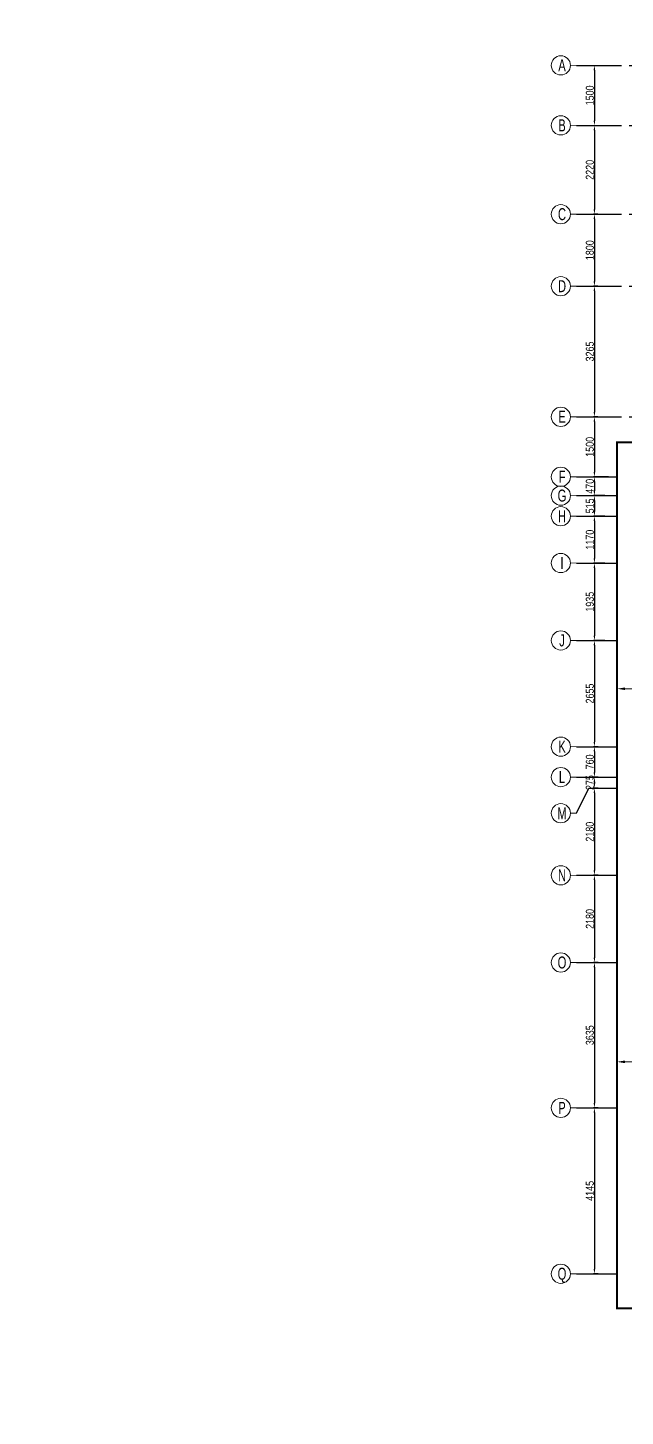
# Model space of a CAD drawing. Header units: millimetres. Extents: x 1123469 to 1883119, y -126924 to 196924.
# Drawn here: x 1548296 to 1563235, y 124283 to 158989 of the extents above; entities that cross this region are included whole.
import ezdxf
from ezdxf.enums import TextEntityAlignment as Align

# ---------------------------------------------------------------- set-up
doc = ezdxf.new("R2010")
doc.units = ezdxf.units.MM
doc.header["$LTSCALE"] = 500
doc.header["$MEASUREMENT"] = 0
doc.header["$PDMODE"] = 34
doc.linetypes.add('CONTINOUS', pattern=[0])
doc.linetypes.add('Site$0$CENTER2', pattern=[1.125, 0.75, -0.125, 0.125, -0.125])
doc.layers.get('Defpoints').update_dxf_attribs({"lineweight": 0})
for name, color, linetype in [('COL. DIM', 3, 'Continuous'), ('GRID', 7, 'Continuous'), ('GRID DIM', 7, 'Continuous')]:
    doc.layers.add(name, color=color, linetype=linetype)
for name, color, linetype, lineweight in [('FOOTING', 1, 'Continuous', 15), ('GRID NO.', 7, 'Continuous', 20), ('S - SUNK', 251, 'Continuous', 0)]:
    doc.layers.add(name, color=color, linetype=linetype, lineweight=lineweight)
doc.styles.add('3mm', font='arial.ttf')
doc.styles.add('D50', font='arial.ttf', dxfattribs={"width": 0.8})
doc.dimstyles.new('INNER DIM', dxfattribs={"dimtxt": 200, "dimasz": 120, "dimexe": 25, "dimexo": 25, "dimgap": 12, "dimtad": 1, "dimdec": 0, "dimrnd": 5, "dimzin": 0, "dimdsep": 46, "dimtxsty": 'D50', "dimcen": 0.09, "dimdle": 25, "dimclrt": 6, "dimadec": 0, "dimazin": 0, "dimtfac": 1, "dimtdec": 0, "dimtofl": 0, "dimtmove": 1, "dimatfit": 3, "dimfxl": 75, "dimtolj": 1, "dimtzin": 0, "dimarcsym": 0})
doc.dimstyles.new('PARAMVEER', dxfattribs={"dimtxt": 200, "dimasz": 100, "dimexe": 0, "dimexo": 25, "dimgap": 10, "dimtad": 1, "dimdec": 0, "dimrnd": 5, "dimzin": 0, "dimdsep": 46, "dimtxsty": '3mm', "dimblk": 'OBLIQUE', "dimcen": 0.09, "dimdle": 75, "dimclrd": 1, "dimclre": 1, "dimclrt": 3, "dimadec": 0, "dimazin": 0, "dimtfac": 1, "dimtdec": 0, "dimtmove": 1, "dimatfit": 3, "dimfxl": 100, "dimtolj": 1, "dimtzin": 0, "dimlwd": 18, "dimlwe": 5, "dimarcsym": 0})

# ---------------------------------------------------------------- blocks, each defined once
blk = doc.blocks.new('GRID MARK')
at = {"layer": 'GRID NO.', "const_width": 50}
blk.add_lwpolyline([(0, -541), (0, -891)], dxfattribs=at)
at = {"layer": 'GRID NO.'}
blk.add_circle((0, 0), 541, dxfattribs=at)
at = {"layer": 'GRID NO.', "style": 'D50', "width": 0.8}
blk.add_attdef('Y1', text='', height=500, dxfattribs=at).set_placement((-33, -267), align=Align.CENTER)
blk = doc.blocks.new('*D519')
at = {"layer": 'Defpoints', "color": 0, "linetype": 'Continuous', "transparency": 16777216}
for p in [(1562464, 158049), (1562464, 156549), (1562464, 156549)]:
    blk.add_point(p, dxfattribs=at)
at = {"layer": 'GRID DIM', "linetype": 'Continuous', "lineweight": -2, "transparency": 16777216}
blk.add_line((1562464, 157929), (1562464, 156669), dxfattribs=at)
at = {"layer": 'GRID DIM', "linetype": 'Continuous', "transparency": 16777216}
for points in [[(1562444, 157929), (1562484, 157929), (1562464, 158049)], [(1562444, 156669), (1562484, 156669), (1562464, 156549)]]:
    blk.add_solid(points, dxfattribs=at)
at = {"layer": 'GRID DIM', "linetype": 'Continuous', "transparency": 16777216, "insert": (1562350, 157299), "char_height": 200, "attachment_point": 5, "rotation": 90, "style": 'D50'}
blk.add_mtext('\\A1;1500', dxfattribs=at)
blk = doc.blocks.new('*D520')
at = {"layer": 'Defpoints', "color": 0, "linetype": 'Continuous', "transparency": 16777216}
for p in [(1562464, 156549), (1562464, 154329), (1562572, 154329)]:
    blk.add_point(p, dxfattribs=at)
at = {"layer": 'GRID DIM', "linetype": 'Continuous', "lineweight": -2, "transparency": 16777216}
blk.add_line((1562464, 156429), (1562464, 154449), dxfattribs=at)
at = {"layer": 'GRID DIM', "color": 0, "linetype": 'Continuous', "lineweight": -2, "transparency": 16777216}
blk.add_line((1562547, 154329), (1562439, 154329), dxfattribs=at)
at = {"layer": 'GRID DIM', "linetype": 'Continuous', "transparency": 16777216}
for points in [[(1562444, 156429), (1562484, 156429), (1562464, 156549)], [(1562444, 154449), (1562484, 154449), (1562464, 154329)]]:
    blk.add_solid(points, dxfattribs=at)
at = {"layer": 'GRID DIM', "linetype": 'Continuous', "transparency": 16777216, "insert": (1562350, 155439), "char_height": 200, "attachment_point": 5, "rotation": 90, "style": 'D50'}
blk.add_mtext('\\A1;2220', dxfattribs=at)
blk = doc.blocks.new('*D521')
at = {"layer": 'Defpoints', "color": 0, "linetype": 'Continuous', "transparency": 16777216}
for p in [(1562572, 154329), (1562464, 152529), (1562572, 152529)]:
    blk.add_point(p, dxfattribs=at)
at = {"layer": 'GRID DIM', "color": 0, "linetype": 'Continuous', "lineweight": -2, "transparency": 16777216}
for p, q in [((1562547, 154329), (1562439, 154329)), ((1562547, 152529), (1562439, 152529))]:
    blk.add_line(p, q, dxfattribs=at)
at = {"layer": 'GRID DIM', "linetype": 'Continuous', "lineweight": -2, "transparency": 16777216}
blk.add_line((1562464, 154209), (1562464, 152649), dxfattribs=at)
at = {"layer": 'GRID DIM', "linetype": 'Continuous', "transparency": 16777216}
for points in [[(1562444, 154209), (1562484, 154209), (1562464, 154329)], [(1562444, 152649), (1562484, 152649), (1562464, 152529)]]:
    blk.add_solid(points, dxfattribs=at)
at = {"layer": 'GRID DIM', "linetype": 'Continuous', "transparency": 16777216, "insert": (1562350, 153429), "char_height": 200, "attachment_point": 5, "rotation": 90, "style": 'D50'}
blk.add_mtext('\\A1;1800', dxfattribs=at)
blk = doc.blocks.new('*D522')
at = {"layer": 'Defpoints', "color": 0, "linetype": 'Continuous', "transparency": 16777216}
for p in [(1562572, 152529), (1562464, 149264), (1562572, 149264)]:
    blk.add_point(p, dxfattribs=at)
at = {"layer": 'GRID DIM', "color": 0, "linetype": 'Continuous', "lineweight": -2, "transparency": 16777216}
for p, q in [((1562547, 152529), (1562439, 152529)), ((1562547, 149264), (1562439, 149264))]:
    blk.add_line(p, q, dxfattribs=at)
at = {"layer": 'GRID DIM', "linetype": 'Continuous', "lineweight": -2, "transparency": 16777216}
blk.add_line((1562464, 152409), (1562464, 149384), dxfattribs=at)
at = {"layer": 'GRID DIM', "linetype": 'Continuous', "transparency": 16777216}
for points in [[(1562444, 152409), (1562484, 152409), (1562464, 152529)], [(1562444, 149384), (1562484, 149384), (1562464, 149264)]]:
    blk.add_solid(points, dxfattribs=at)
at = {"layer": 'GRID DIM', "linetype": 'Continuous', "transparency": 16777216, "insert": (1562350, 150897), "char_height": 200, "attachment_point": 5, "rotation": 90, "style": 'D50'}
blk.add_mtext('\\A1;3265', dxfattribs=at)
blk = doc.blocks.new('*D523')
at = {"layer": 'Defpoints', "color": 0, "linetype": 'Continuous', "transparency": 16777216}
for p in [(1562572, 149264), (1562464, 147764), (1562842, 147764)]:
    blk.add_point(p, dxfattribs=at)
at = {"layer": 'GRID DIM', "color": 0, "linetype": 'Continuous', "lineweight": -2, "transparency": 16777216}
for p, q in [((1562547, 149264), (1562439, 149264)), ((1562817, 147764), (1562439, 147764))]:
    blk.add_line(p, q, dxfattribs=at)
at = {"layer": 'GRID DIM', "linetype": 'Continuous', "lineweight": -2, "transparency": 16777216}
blk.add_line((1562464, 149144), (1562464, 147884), dxfattribs=at)
at = {"layer": 'GRID DIM', "linetype": 'Continuous', "transparency": 16777216}
for points in [[(1562444, 149144), (1562484, 149144), (1562464, 149264)], [(1562444, 147884), (1562484, 147884), (1562464, 147764)]]:
    blk.add_solid(points, dxfattribs=at)
at = {"layer": 'GRID DIM', "linetype": 'Continuous', "transparency": 16777216, "insert": (1562350, 148514), "char_height": 200, "attachment_point": 5, "rotation": 90, "style": 'D50'}
blk.add_mtext('\\A1;1500', dxfattribs=at)
blk = doc.blocks.new('*D524')
at = {"layer": 'Defpoints', "color": 0, "linetype": 'Continuous', "transparency": 16777216}
for p in [(1562842, 147764), (1562464, 147294), (1562752, 147294)]:
    blk.add_point(p, dxfattribs=at)
at = {"layer": 'GRID DIM', "color": 0, "linetype": 'Continuous', "lineweight": -2, "transparency": 16777216}
for p, q in [((1562817, 147764), (1562439, 147764)), ((1562727, 147294), (1562439, 147294))]:
    blk.add_line(p, q, dxfattribs=at)
at = {"layer": 'GRID DIM', "linetype": 'Continuous', "lineweight": -2, "transparency": 16777216}
blk.add_line((1562464, 147644), (1562464, 147414), dxfattribs=at)
at = {"layer": 'GRID DIM', "linetype": 'Continuous', "transparency": 16777216}
for points in [[(1562444, 147644), (1562484, 147644), (1562464, 147764)], [(1562444, 147414), (1562484, 147414), (1562464, 147294)]]:
    blk.add_solid(points, dxfattribs=at)
at = {"layer": 'GRID DIM', "linetype": 'Continuous', "transparency": 16777216, "insert": (1562350, 147529), "char_height": 200, "attachment_point": 5, "rotation": 90, "style": 'D50'}
blk.add_mtext('\\A1;470', dxfattribs=at)
blk = doc.blocks.new('*D525')
at = {"layer": 'Defpoints', "color": 0, "linetype": 'Continuous', "transparency": 16777216}
for p in [(1562752, 147294), (1562464, 146779), (1562752, 146779)]:
    blk.add_point(p, dxfattribs=at)
at = {"layer": 'GRID DIM', "color": 0, "linetype": 'Continuous', "lineweight": -2, "transparency": 16777216}
for p, q in [((1562727, 147294), (1562439, 147294)), ((1562727, 146779), (1562439, 146779))]:
    blk.add_line(p, q, dxfattribs=at)
at = {"layer": 'GRID DIM', "linetype": 'Continuous', "lineweight": -2, "transparency": 16777216}
blk.add_line((1562464, 147174), (1562464, 146899), dxfattribs=at)
at = {"layer": 'GRID DIM', "linetype": 'Continuous', "transparency": 16777216}
for points in [[(1562444, 147174), (1562484, 147174), (1562464, 147294)], [(1562444, 146899), (1562484, 146899), (1562464, 146779)]]:
    blk.add_solid(points, dxfattribs=at)
at = {"layer": 'GRID DIM', "linetype": 'Continuous', "transparency": 16777216, "insert": (1562350, 147037), "char_height": 200, "attachment_point": 5, "rotation": 90, "style": 'D50'}
blk.add_mtext('\\A1;515', dxfattribs=at)
blk = doc.blocks.new('*D526')
at = {"layer": 'Defpoints', "color": 0, "linetype": 'Continuous', "transparency": 16777216}
for p in [(1562752, 146779), (1562464, 145609), (1562752, 145609)]:
    blk.add_point(p, dxfattribs=at)
at = {"layer": 'GRID DIM', "color": 0, "linetype": 'Continuous', "lineweight": -2, "transparency": 16777216}
for p, q in [((1562727, 146779), (1562439, 146779)), ((1562727, 145609), (1562439, 145609))]:
    blk.add_line(p, q, dxfattribs=at)
at = {"layer": 'GRID DIM', "linetype": 'Continuous', "lineweight": -2, "transparency": 16777216}
blk.add_line((1562464, 146659), (1562464, 145729), dxfattribs=at)
at = {"layer": 'GRID DIM', "linetype": 'Continuous', "transparency": 16777216}
for points in [[(1562444, 146659), (1562484, 146659), (1562464, 146779)], [(1562444, 145729), (1562484, 145729), (1562464, 145609)]]:
    blk.add_solid(points, dxfattribs=at)
at = {"layer": 'GRID DIM', "linetype": 'Continuous', "transparency": 16777216, "insert": (1562350, 146194), "char_height": 200, "attachment_point": 5, "rotation": 90, "style": 'D50'}
blk.add_mtext('\\A1;1170', dxfattribs=at)
blk = doc.blocks.new('*D527')
at = {"layer": 'Defpoints', "color": 0, "linetype": 'Continuous', "transparency": 16777216}
for p in [(1562752, 145609), (1562464, 143674), (1562752, 143674)]:
    blk.add_point(p, dxfattribs=at)
at = {"layer": 'GRID DIM', "color": 0, "linetype": 'Continuous', "lineweight": -2, "transparency": 16777216}
for p, q in [((1562727, 145609), (1562439, 145609)), ((1562727, 143674), (1562439, 143674))]:
    blk.add_line(p, q, dxfattribs=at)
at = {"layer": 'GRID DIM', "linetype": 'Continuous', "lineweight": -2, "transparency": 16777216}
blk.add_line((1562464, 145489), (1562464, 143794), dxfattribs=at)
at = {"layer": 'GRID DIM', "linetype": 'Continuous', "transparency": 16777216}
for points in [[(1562444, 145489), (1562484, 145489), (1562464, 145609)], [(1562444, 143794), (1562484, 143794), (1562464, 143674)]]:
    blk.add_solid(points, dxfattribs=at)
at = {"layer": 'GRID DIM', "linetype": 'Continuous', "transparency": 16777216, "insert": (1562350, 144642), "char_height": 200, "attachment_point": 5, "rotation": 90, "style": 'D50'}
blk.add_mtext('\\A1;1935', dxfattribs=at)
blk = doc.blocks.new('*D528')
at = {"layer": 'Defpoints', "color": 0, "linetype": 'Continuous', "transparency": 16777216}
for p in [(1562752, 143674), (1562464, 141019), (1562587, 141019)]:
    blk.add_point(p, dxfattribs=at)
at = {"layer": 'GRID DIM', "color": 0, "linetype": 'Continuous', "lineweight": -2, "transparency": 16777216}
for p, q in [((1562727, 143674), (1562439, 143674)), ((1562562, 141019), (1562439, 141019))]:
    blk.add_line(p, q, dxfattribs=at)
at = {"layer": 'GRID DIM', "linetype": 'Continuous', "lineweight": -2, "transparency": 16777216}
blk.add_line((1562464, 143554), (1562464, 141139), dxfattribs=at)
at = {"layer": 'GRID DIM', "linetype": 'Continuous', "transparency": 16777216}
for points in [[(1562444, 143554), (1562484, 143554), (1562464, 143674)], [(1562444, 141139), (1562484, 141139), (1562464, 141019)]]:
    blk.add_solid(points, dxfattribs=at)
at = {"layer": 'GRID DIM', "linetype": 'Continuous', "transparency": 16777216, "insert": (1562350, 142347), "char_height": 200, "attachment_point": 5, "rotation": 90, "style": 'D50'}
blk.add_mtext('\\A1;2655', dxfattribs=at)
blk = doc.blocks.new('*D529')
at = {"layer": 'Defpoints', "color": 0, "linetype": 'Continuous', "transparency": 16777216}
for p in [(1562587, 141019), (1562464, 140259), (1562587, 140259)]:
    blk.add_point(p, dxfattribs=at)
at = {"layer": 'GRID DIM', "color": 0, "linetype": 'Continuous', "lineweight": -2, "transparency": 16777216}
for p, q in [((1562562, 141019), (1562439, 141019)), ((1562562, 140259), (1562439, 140259))]:
    blk.add_line(p, q, dxfattribs=at)
at = {"layer": 'GRID DIM', "linetype": 'Continuous', "lineweight": -2, "transparency": 16777216}
blk.add_line((1562464, 140899), (1562464, 140379), dxfattribs=at)
at = {"layer": 'GRID DIM', "linetype": 'Continuous', "transparency": 16777216}
for points in [[(1562444, 140899), (1562484, 140899), (1562464, 141019)], [(1562444, 140379), (1562484, 140379), (1562464, 140259)]]:
    blk.add_solid(points, dxfattribs=at)
at = {"layer": 'GRID DIM', "linetype": 'Continuous', "transparency": 16777216, "insert": (1562350, 140639), "char_height": 200, "attachment_point": 5, "rotation": 90, "style": 'D50'}
blk.add_mtext('\\A1;760', dxfattribs=at)
blk = doc.blocks.new('*D530')
at = {"layer": 'Defpoints', "color": 0, "linetype": 'Continuous', "transparency": 16777216}
for p in [(1562587, 140259), (1562464, 139984), (1562587, 139984)]:
    blk.add_point(p, dxfattribs=at)
at = {"layer": 'GRID DIM', "color": 0, "linetype": 'Continuous', "lineweight": -2, "transparency": 16777216}
for p, q in [((1562562, 140259), (1562439, 140259)), ((1562562, 139984), (1562439, 139984))]:
    blk.add_line(p, q, dxfattribs=at)
at = {"layer": 'GRID DIM', "linetype": 'Continuous', "lineweight": -2, "transparency": 16777216}
blk.add_line((1562464, 140139), (1562464, 140104), dxfattribs=at)
at = {"layer": 'GRID DIM', "linetype": 'Continuous', "transparency": 16777216}
for points in [[(1562444, 140139), (1562484, 140139), (1562464, 140259)], [(1562444, 140104), (1562484, 140104), (1562464, 139984)]]:
    blk.add_solid(points, dxfattribs=at)
at = {"layer": 'GRID DIM', "linetype": 'Continuous', "transparency": 16777216, "insert": (1562350, 140122), "char_height": 200, "attachment_point": 5, "rotation": 90, "style": 'D50'}
blk.add_mtext('\\A1;275', dxfattribs=at)
blk = doc.blocks.new('*D531')
at = {"layer": 'Defpoints', "color": 0, "linetype": 'Continuous', "transparency": 16777216}
for p in [(1562587, 139984), (1562464, 137805), (1562587, 137805)]:
    blk.add_point(p, dxfattribs=at)
at = {"layer": 'GRID DIM', "color": 0, "linetype": 'Continuous', "lineweight": -2, "transparency": 16777216}
for p, q in [((1562562, 139984), (1562439, 139984)), ((1562562, 137805), (1562439, 137805))]:
    blk.add_line(p, q, dxfattribs=at)
at = {"layer": 'GRID DIM', "linetype": 'Continuous', "lineweight": -2, "transparency": 16777216}
blk.add_line((1562464, 139864), (1562464, 137925), dxfattribs=at)
at = {"layer": 'GRID DIM', "linetype": 'Continuous', "transparency": 16777216}
for points in [[(1562444, 139864), (1562484, 139864), (1562464, 139984)], [(1562444, 137925), (1562484, 137925), (1562464, 137805)]]:
    blk.add_solid(points, dxfattribs=at)
at = {"layer": 'GRID DIM', "linetype": 'Continuous', "transparency": 16777216, "insert": (1562350, 138894), "char_height": 200, "attachment_point": 5, "rotation": 90, "style": 'D50'}
blk.add_mtext('\\A1;2180', dxfattribs=at)
blk = doc.blocks.new('*D532')
at = {"layer": 'Defpoints', "color": 0, "linetype": 'Continuous', "transparency": 16777216}
for p in [(1562587, 137805), (1562464, 135624), (1562587, 135624)]:
    blk.add_point(p, dxfattribs=at)
at = {"layer": 'GRID DIM', "color": 0, "linetype": 'Continuous', "lineweight": -2, "transparency": 16777216}
for p, q in [((1562562, 137805), (1562439, 137805)), ((1562562, 135624), (1562439, 135624))]:
    blk.add_line(p, q, dxfattribs=at)
at = {"layer": 'GRID DIM', "linetype": 'Continuous', "lineweight": -2, "transparency": 16777216}
blk.add_line((1562464, 137685), (1562464, 135744), dxfattribs=at)
at = {"layer": 'GRID DIM', "linetype": 'Continuous', "transparency": 16777216}
for points in [[(1562444, 137685), (1562484, 137685), (1562464, 137805)], [(1562444, 135744), (1562484, 135744), (1562464, 135624)]]:
    blk.add_solid(points, dxfattribs=at)
at = {"layer": 'GRID DIM', "linetype": 'Continuous', "transparency": 16777216, "insert": (1562350, 136714), "char_height": 200, "attachment_point": 5, "rotation": 90, "style": 'D50'}
blk.add_mtext('\\A1;2180', dxfattribs=at)
blk = doc.blocks.new('*D533')
at = {"layer": 'Defpoints', "color": 0, "linetype": 'Continuous', "transparency": 16777216}
for p in [(1562587, 135624), (1562464, 131989), (1562587, 131989)]:
    blk.add_point(p, dxfattribs=at)
at = {"layer": 'GRID DIM', "color": 0, "linetype": 'Continuous', "lineweight": -2, "transparency": 16777216}
for p, q in [((1562562, 135624), (1562439, 135624)), ((1562562, 131989), (1562439, 131989))]:
    blk.add_line(p, q, dxfattribs=at)
at = {"layer": 'GRID DIM', "linetype": 'Continuous', "lineweight": -2, "transparency": 16777216}
blk.add_line((1562464, 135504), (1562464, 132109), dxfattribs=at)
at = {"layer": 'GRID DIM', "linetype": 'Continuous', "transparency": 16777216}
for points in [[(1562444, 135504), (1562484, 135504), (1562464, 135624)], [(1562444, 132109), (1562484, 132109), (1562464, 131989)]]:
    blk.add_solid(points, dxfattribs=at)
at = {"layer": 'GRID DIM', "linetype": 'Continuous', "transparency": 16777216, "insert": (1562350, 133807), "char_height": 200, "attachment_point": 5, "rotation": 90, "style": 'D50'}
blk.add_mtext('\\A1;3635', dxfattribs=at)
blk = doc.blocks.new('*D534')
at = {"layer": 'Defpoints', "color": 0, "linetype": 'Continuous', "transparency": 16777216}
for p in [(1562587, 131989), (1562464, 127844), (1562587, 127844)]:
    blk.add_point(p, dxfattribs=at)
at = {"layer": 'GRID DIM', "color": 0, "linetype": 'Continuous', "lineweight": -2, "transparency": 16777216}
for p, q in [((1562562, 131989), (1562439, 131989)), ((1562562, 127844), (1562439, 127844))]:
    blk.add_line(p, q, dxfattribs=at)
at = {"layer": 'GRID DIM', "linetype": 'Continuous', "lineweight": -2, "transparency": 16777216}
blk.add_line((1562464, 131869), (1562464, 127964), dxfattribs=at)
at = {"layer": 'GRID DIM', "linetype": 'Continuous', "transparency": 16777216}
for points in [[(1562444, 131869), (1562484, 131869), (1562464, 131989)], [(1562444, 127964), (1562484, 127964), (1562464, 127844)]]:
    blk.add_solid(points, dxfattribs=at)
at = {"layer": 'GRID DIM', "linetype": 'Continuous', "transparency": 16777216, "insert": (1562350, 129917), "char_height": 200, "attachment_point": 5, "rotation": 90, "style": 'D50'}
blk.add_mtext('\\A1;4145', dxfattribs=at)
blk = doc.blocks.new('*D673')
at = {"layer": 'COL. DIM', "color": 1, "linetype": 'CONTINOUS', "lineweight": 5, "ltscale": 10, "transparency": 16777216}
for p, q in [((1563030, 143080), (1563030, 142377)), ((1568500, 142787), (1568500, 142377))]:
    blk.add_line(p, q, dxfattribs=at)
at = {"layer": 'COL. DIM', "color": 1, "lineweight": 18, "ltscale": 10, "transparency": 16777216}
blk.add_line((1563230, 142467), (1568300, 142467), dxfattribs=at)
at = {"layer": 'COL. DIM', "color": 1, "ltscale": 10, "transparency": 16777216}
for points in [[(1563230, 142500), (1563230, 142434), (1563030, 142467)], [(1568300, 142500), (1568300, 142434), (1568500, 142467)]]:
    blk.add_solid(points, dxfattribs=at)
at = {"layer": 'Defpoints', "color": 0, "ltscale": 10, "transparency": 16777216}
for p in [(1563030, 143145), (1568500, 142852), (1568500, 142467)]:
    blk.add_point(p, dxfattribs=at)
at = {"layer": 'COL. DIM', "color": 3, "ltscale": 10, "transparency": 16777216, "insert": (1566852, 142612), "char_height": 200, "width": 21.48, "attachment_point": 5, "style": '3mm'}
blk.add_mtext('\\A1;B', dxfattribs=at)
blk = doc.blocks.new('*D834')
at = {"layer": 'COL. DIM', "color": 1, "linetype": 'CONTINOUS', "lineweight": 5, "ltscale": 10, "transparency": 16777216}
for p, q in [((1563030, 132529), (1563030, 133232)), ((1568500, 132529), (1568500, 133232))]:
    blk.add_line(p, q, dxfattribs=at)
at = {"layer": 'COL. DIM', "color": 1, "lineweight": 18, "ltscale": 10, "transparency": 16777216}
blk.add_line((1563230, 133142), (1568300, 133142), dxfattribs=at)
at = {"layer": 'COL. DIM', "color": 1, "ltscale": 10, "transparency": 16777216}
for points in [[(1563230, 133175), (1563230, 133108), (1563030, 133142)], [(1568300, 133175), (1568300, 133108), (1568500, 133142)]]:
    blk.add_solid(points, dxfattribs=at)
at = {"layer": 'Defpoints', "color": 0, "ltscale": 10, "transparency": 16777216}
for p in [(1568500, 133142), (1563030, 132464), (1568500, 132464)]:
    blk.add_point(p, dxfattribs=at)
at = {"layer": 'COL. DIM', "color": 3, "ltscale": 10, "transparency": 16777216, "insert": (1566804, 133287), "char_height": 200, "width": 21.48, "attachment_point": 5, "style": '3mm'}
blk.add_mtext('\\A1;B', dxfattribs=at)
blk = doc.blocks.new('_Oblique')
at = {"color": 0, "linetype": 'ByBlock', "lineweight": -2}
blk.add_line((-0.5, -0.5), (0.5, 0.5), dxfattribs=at)
blk = doc.blocks.new('*D2624')
at = {"layer": 'COL. DIM', "color": 1, "linetype": 'CONTINOUS', "lineweight": 5, "ltscale": 10, "transparency": 16777216}
for p, q in [((1726903, 142855), (1726903, 142349)), ((1727203, 141672), (1727203, 142529))]:
    blk.add_line(p, q, dxfattribs=at)
at = {"layer": 'COL. DIM', "color": 1, "lineweight": 18, "ltscale": 10, "transparency": 16777216}
blk.add_line((1726813, 142439), (1727293, 142439), dxfattribs=at)
at = {"layer": 'Defpoints', "color": 0, "ltscale": 10, "transparency": 16777216}
for p in [(1726903, 142920), (1727203, 142439), (1727203, 141607), (1405056, 139394), (1364891, 126979), (1364891, 124333)]:
    blk.add_point(p, dxfattribs=at)
at = {"layer": 'S - SUNK', "color": 1, "lineweight": 18, "ltscale": 10, "transparency": 16777216}
blk.add_line((1405131, 124333), (1364816, 124333), dxfattribs=at)
at = {"layer": 'S - SUNK', "color": 1, "lineweight": 5, "ltscale": 10, "transparency": 16777216}
for p, q in [((1364891, 124333), (1364891, 124333)), ((1405056, 124333), (1405056, 124333))]:
    blk.add_line(p, q, dxfattribs=at)
at = {"layer": 'COL. DIM', "color": 1, "lineweight": 18, "ltscale": 10, "transparency": 16777216, "xscale": 90, "yscale": 90, "zscale": 90, "rotation": 180}
blk.add_blockref('_Oblique', (1726903, 142439), dxfattribs=at)
at = {"layer": 'COL. DIM', "color": 1, "lineweight": 18, "ltscale": 10, "transparency": 16777216, "xscale": 90, "yscale": 90, "zscale": 90}
blk.add_blockref('_Oblique', (1727203, 142439), dxfattribs=at)
at = {"layer": 'S - SUNK', "color": 1, "lineweight": 18, "ltscale": 10, "transparency": 16777216, "xscale": 100, "yscale": 100, "zscale": 100, "rotation": 180}
blk.add_blockref('_Oblique', (1364891, 124333), dxfattribs=at)
at = {"layer": 'S - SUNK', "color": 1, "lineweight": 18, "ltscale": 10, "transparency": 16777216, "xscale": 100, "yscale": 100, "zscale": 100}
blk.add_blockref('_Oblique', (1405056, 124333), dxfattribs=at)
at = {"layer": 'COL. DIM', "color": 3, "ltscale": 10, "transparency": 16777216, "insert": (1727053, 142587), "char_height": 200, "attachment_point": 5, "style": '3mm'}
blk.add_mtext('\\A1;300', dxfattribs=at)
at = {"layer": 'S - SUNK', "color": 3, "ltscale": 10, "transparency": 16777216, "insert": (1384973, 124445), "char_height": 200, "attachment_point": 5, "style": '3mm'}
blk.add_mtext('\\A1;40165', dxfattribs=at)
blk = doc.blocks.new('*D2625')
at = {"layer": 'COL. DIM', "color": 1, "lineweight": 18, "ltscale": 10, "transparency": 16777216}
blk.add_line((1725456, 141997), (1725456, 141517), dxfattribs=at)
at = {"layer": 'COL. DIM', "color": 1, "linetype": 'CONTINOUS', "lineweight": 5, "ltscale": 10, "transparency": 16777216}
for p, q in [((1724393, 141607), (1725546, 141607)), ((1725012, 141907), (1725546, 141907))]:
    blk.add_line(p, q, dxfattribs=at)
at = {"layer": 'Defpoints', "color": 0, "ltscale": 10, "transparency": 16777216}
for p in [(1358872, 158914), (1431761, 158914), (1724328, 141607), (1724947, 141907), (1725456, 141607), (1442851, 126979)]:
    blk.add_point(p, dxfattribs=at)
at = {"layer": 'S - SUNK', "color": 1, "lineweight": 18, "ltscale": 10, "transparency": 16777216}
blk.add_line((1358872, 126904), (1358872, 158989), dxfattribs=at)
at = {"layer": 'S - SUNK', "color": 1, "lineweight": 5, "ltscale": 10, "transparency": 16777216}
for p, q in [((1358872, 158914), (1358872, 158914)), ((1358872, 126979), (1358872, 126979))]:
    blk.add_line(p, q, dxfattribs=at)
at = {"layer": 'COL. DIM', "color": 1, "lineweight": 18, "ltscale": 10, "transparency": 16777216, "xscale": 90, "yscale": 90, "zscale": 90}
for p, rotation in [((1725456, 141907), 90), ((1725456, 141607), 270)]:
    blk.add_blockref('_Oblique', p, dxfattribs=dict(at, rotation=rotation))
at = {"layer": 'S - SUNK', "color": 1, "lineweight": 18, "ltscale": 10, "transparency": 16777216, "xscale": 100, "yscale": 100, "zscale": 100}
for p, rotation in [((1358872, 158914), 90), ((1358872, 126979), 270)]:
    blk.add_blockref('_Oblique', p, dxfattribs=dict(at, rotation=rotation))
at = {"layer": 'COL. DIM', "color": 3, "ltscale": 10, "transparency": 16777216, "insert": (1725308, 141757), "char_height": 200, "attachment_point": 5, "rotation": 90, "style": '3mm'}
blk.add_mtext('\\A1;300', dxfattribs=at)
at = {"layer": 'S - SUNK', "color": 3, "ltscale": 10, "transparency": 16777216, "insert": (1358760, 142947), "char_height": 200, "attachment_point": 5, "rotation": 90, "style": '3mm'}
blk.add_mtext('\\A1;31935', dxfattribs=at)
blk = doc.blocks.new('*D2626')
at = {"layer": 'COL. DIM', "color": 1, "linetype": 'CONTINOUS', "lineweight": 5, "ltscale": 10, "transparency": 16777216}
for p, q in [((1716298, 143802), (1716298, 143376)), ((1716598, 143872), (1716598, 143376))]:
    blk.add_line(p, q, dxfattribs=at)
at = {"layer": 'COL. DIM', "color": 1, "lineweight": 18, "ltscale": 10, "transparency": 16777216}
for p, q in [((1716688, 143466), (1716208, 143466)), ((1717247, 143466), (1716598, 143466))]:
    blk.add_line(p, q, dxfattribs=at)
at = {"layer": 'Defpoints', "color": 0, "ltscale": 10, "transparency": 16777216}
for p in [(1716298, 143867), (1716598, 143937), (1716298, 143466), (1390781, 139394), (1405056, 139394), (1405056, 138201)]:
    blk.add_point(p, dxfattribs=at)
at = {"layer": 'S - SUNK', "color": 1, "lineweight": 18, "ltscale": 10, "transparency": 16777216}
blk.add_line((1390706, 138201), (1405131, 138201), dxfattribs=at)
at = {"layer": 'S - SUNK', "color": 1, "lineweight": 5, "ltscale": 10, "transparency": 16777216}
for p, q in [((1390781, 138201), (1390781, 138201)), ((1405056, 138201), (1405056, 138201))]:
    blk.add_line(p, q, dxfattribs=at)
at = {"layer": 'COL. DIM', "color": 1, "lineweight": 18, "ltscale": 10, "transparency": 16777216, "xscale": 90, "yscale": 90, "zscale": 90, "rotation": 180}
blk.add_blockref('_Oblique', (1716298, 143466), dxfattribs=at)
at = {"layer": 'COL. DIM', "color": 1, "lineweight": 18, "ltscale": 10, "transparency": 16777216, "xscale": 90, "yscale": 90, "zscale": 90}
blk.add_blockref('_Oblique', (1716598, 143466), dxfattribs=at)
at = {"layer": 'S - SUNK', "color": 1, "lineweight": 18, "ltscale": 10, "transparency": 16777216, "xscale": 100, "yscale": 100, "zscale": 100, "rotation": 180}
blk.add_blockref('_Oblique', (1390781, 138201), dxfattribs=at)
at = {"layer": 'S - SUNK', "color": 1, "lineweight": 18, "ltscale": 10, "transparency": 16777216, "xscale": 100, "yscale": 100, "zscale": 100}
blk.add_blockref('_Oblique', (1405056, 138201), dxfattribs=at)
at = {"layer": 'COL. DIM', "color": 3, "ltscale": 10, "transparency": 16777216, "insert": (1716981, 143613), "char_height": 200, "attachment_point": 5, "style": '3mm'}
blk.add_mtext('\\A1;300', dxfattribs=at)
at = {"layer": 'S - SUNK', "color": 3, "ltscale": 10, "transparency": 16777216, "insert": (1397918, 138313), "char_height": 200, "attachment_point": 5, "style": '3mm'}
blk.add_mtext('\\A1;14275', dxfattribs=at)
blk = doc.blocks.new('*D3557')
at = {"layer": 'COL. DIM', "color": 1, "lineweight": 18, "ltscale": 10, "transparency": 16777216}
for p, q in [((1830518, 155675), (1830518, 154998)), ((1830518, 155088), (1830518, 154608))]:
    blk.add_line(p, q, dxfattribs=at)
at = {"layer": 'COL. DIM', "color": 1, "linetype": 'CONTINOUS', "lineweight": 5, "ltscale": 10, "transparency": 16777216}
for p, q in [((1830059, 154998), (1830608, 154998)), ((1830171, 154698), (1830608, 154698))]:
    blk.add_line(p, q, dxfattribs=at)
at = {"layer": 'Defpoints', "color": 0, "ltscale": 10, "transparency": 16777216}
for p in [(1417241, 156599), (1418936, 156725), (1418936, 156599), (1829994, 154998), (1830106, 154698), (1830518, 154698)]:
    blk.add_point(p, dxfattribs=at)
at = {"layer": 'S - SUNK', "color": 1, "lineweight": 18, "ltscale": 10, "transparency": 16777216}
blk.add_line((1417166, 156725), (1419011, 156725), dxfattribs=at)
at = {"layer": 'S - SUNK', "color": 1, "lineweight": 5, "ltscale": 10, "transparency": 16777216}
for p, q in [((1417241, 156725), (1417241, 156725)), ((1418936, 156725), (1418936, 156725))]:
    blk.add_line(p, q, dxfattribs=at)
at = {"layer": 'COL. DIM', "color": 1, "lineweight": 18, "ltscale": 10, "transparency": 16777216, "xscale": 90, "yscale": 90, "zscale": 90}
for p, rotation in [((1830518, 154998), 90), ((1830518, 154698), 270)]:
    blk.add_blockref('_Oblique', p, dxfattribs=dict(at, rotation=rotation))
at = {"layer": 'S - SUNK', "color": 1, "lineweight": 18, "ltscale": 10, "transparency": 16777216, "xscale": 100, "yscale": 100, "zscale": 100, "rotation": 180}
blk.add_blockref('_Oblique', (1417241, 156725), dxfattribs=at)
at = {"layer": 'S - SUNK', "color": 1, "lineweight": 18, "ltscale": 10, "transparency": 16777216, "xscale": 100, "yscale": 100, "zscale": 100}
blk.add_blockref('_Oblique', (1418936, 156725), dxfattribs=at)
at = {"layer": 'COL. DIM', "color": 3, "ltscale": 10, "transparency": 16777216, "insert": (1830371, 155409), "char_height": 200, "attachment_point": 5, "rotation": 90, "style": '3mm'}
blk.add_mtext('\\A1;300', dxfattribs=at)
at = {"layer": 'S - SUNK', "color": 3, "ltscale": 10, "transparency": 16777216, "insert": (1418088, 156837), "char_height": 200, "attachment_point": 5, "style": '3mm'}
blk.add_mtext('\\A1;1695', dxfattribs=at)
blk = doc.blocks.new('*D3556')
at = {"layer": 'COL. DIM', "color": 1, "lineweight": 18, "ltscale": 10, "transparency": 16777216}
blk.add_line((1817174, 134748), (1817174, 133598), dxfattribs=at)
at = {"layer": 'COL. DIM', "color": 1, "linetype": 'CONTINOUS', "lineweight": 5, "ltscale": 10, "transparency": 16777216}
for p, q in [((1817864, 134658), (1817084, 134658)), ((1816402, 133688), (1817264, 133688))]:
    blk.add_line(p, q, dxfattribs=at)
at = {"layer": 'Defpoints', "color": 0, "ltscale": 10, "transparency": 16777216}
for p in [(1417088, 156599), (1417241, 156599), (1417241, 155194), (1817929, 134658), (1816337, 133688), (1817174, 133688)]:
    blk.add_point(p, dxfattribs=at)
at = {"layer": 'S - SUNK', "color": 1, "lineweight": 18, "ltscale": 10, "transparency": 16777216}
blk.add_line((1417088, 155119), (1417088, 156674), dxfattribs=at)
at = {"layer": 'S - SUNK', "color": 1, "lineweight": 5, "ltscale": 10, "transparency": 16777216}
for p, q in [((1417088, 156599), (1417088, 156599)), ((1417088, 155194), (1417088, 155194))]:
    blk.add_line(p, q, dxfattribs=at)
at = {"layer": 'COL. DIM', "color": 1, "lineweight": 18, "ltscale": 10, "transparency": 16777216, "xscale": 90, "yscale": 90, "zscale": 90}
for p, rotation in [((1817174, 134658), 90), ((1817174, 133688), 270)]:
    blk.add_blockref('_Oblique', p, dxfattribs=dict(at, rotation=rotation))
at = {"layer": 'S - SUNK', "color": 1, "lineweight": 18, "ltscale": 10, "transparency": 16777216, "xscale": 100, "yscale": 100, "zscale": 100}
for p, rotation in [((1417088, 156599), 90), ((1417088, 155194), 270)]:
    blk.add_blockref('_Oblique', p, dxfattribs=dict(at, rotation=rotation))
at = {"layer": 'COL. DIM', "color": 3, "ltscale": 10, "transparency": 16777216, "insert": (1817027, 134173), "char_height": 200, "attachment_point": 5, "rotation": 90, "style": '3mm'}
blk.add_mtext('\\A1;970', dxfattribs=at)
at = {"layer": 'S - SUNK', "color": 3, "ltscale": 10, "transparency": 16777216, "insert": (1416976, 155897), "char_height": 200, "attachment_point": 5, "rotation": 90, "style": '3mm'}
blk.add_mtext('\\A1;1405', dxfattribs=at)

msp = doc.modelspace()

# ---------------------------------------------------------------- linework, layer by layer
at = {"layer": 'FOOTING', "color": 3, "ltscale": 10, "const_width": 50}
msp.add_lwpolyline([(1615100, 139394.2), (1588920, 139394.2), (1588920, 126979.3), (1580365, 126979.3), (1580365, 126464.3), (1571585, 126464.3), (1571585, 126979.3), (1563030, 126979.3), (1563030, 148629.4), (1574119.9, 148629.4), (1574119.9, 158914.1), (1582994.9, 158914.1), (1582994.9, 157414.1), (1586944.9, 157414.1), (1586944.9, 156599.2), (1588640, 156599.2), (1588640, 155194.2), (1615380, 155194.2)], dxfattribs=at)
at = {"layer": 'GRID', "color": 16, "linetype": 'Site$0$CENTER2', "ltscale": 3}
for points in [[(1562020.2, 158049.1), (1574119.9, 158049.1)], [(1562020.2, 156549.1), (1574119.9, 156549.1)], [(1562020.2, 154329.2), (1574119.9, 154329.2)], [(1562020.2, 152529.1), (1574119.9, 152529.1)], [(1562020.2, 149264.1), (1574119.9, 149264.1)], [(1562020.2, 147764.4), (1563030, 147764.4)], [(1562020.2, 147294.2), (1563030, 147294.2)], [(1562020.2, 146779.4), (1563030, 146779.4)], [(1562020.2, 145609.2), (1563030, 145609.2)], [(1562020.2, 143674.2), (1563030, 143674.2)], [(1562020.2, 141019.2), (1563030, 141019.2)], [(1562020.2, 140259.2), (1563030, 140259.2)], [(1562020.2, 139355.9), (1562324.5, 139984.4), (1563030, 139984.4)], [(1562020.2, 137804.5), (1563030, 137804.5)], [(1562020.2, 135624.3), (1563030, 135624.3)], [(1562020.2, 131989.3), (1563030, 131989.3)], [(1562020.2, 127844.3), (1563030, 127844.3)]]:
    msp.add_lwpolyline(points, dxfattribs=at)

# ---------------------------------------------------------------- block references
at = {"layer": 'GRID NO.'}
ref = msp.add_blockref('GRID MARK', (1561624.9, 158049.1), dxfattribs=dict(at, xscale=0.443520000003279, yscale=0.443520000003279, zscale=0.443520000003279, rotation=90))
ref.add_attrib('Y1', 'A', dxfattribs={"height": 300, "style": 'D50', "width": 0.669886}).set_placement((1561653.9, 158050.1), align=Align.MIDDLE_CENTER)
ref = msp.add_blockref('GRID MARK', (1561624.9, 156549.1), dxfattribs=dict(at, xscale=0.443520000003279, yscale=0.443520000003279, zscale=0.443520000003279, rotation=90))
ref.add_attrib('Y1', 'B', dxfattribs={"height": 300, "style": 'D50', "width": 0.669886}).set_placement((1561653.9, 156550.1), align=Align.MIDDLE_CENTER)
ref = msp.add_blockref('GRID MARK', (1561624.9, 154329.2), dxfattribs=dict(at, xscale=0.443520000003279, yscale=0.443520000003279, zscale=0.443520000003279, rotation=90))
ref.add_attrib('Y1', 'C', dxfattribs={"height": 300, "style": 'D50', "width": 0.669886}).set_placement((1561653.9, 154330.3), align=Align.MIDDLE_CENTER)
ref = msp.add_blockref('GRID MARK', (1561624.9, 152529.1), dxfattribs=dict(at, xscale=0.443520000003279, yscale=0.443520000003279, zscale=0.443520000003279, rotation=90))
ref.add_attrib('Y1', 'D', dxfattribs={"height": 300, "style": 'D50', "width": 0.669886}).set_placement((1561653.9, 152530.1), align=Align.MIDDLE_CENTER)
ref = msp.add_blockref('GRID MARK', (1561624.9, 149264.1), dxfattribs=dict(at, xscale=0.443520000003279, yscale=0.443520000003279, zscale=0.443520000003279, rotation=90))
ref.add_attrib('Y1', 'E', dxfattribs={"height": 300, "style": 'D50', "width": 0.669886}).set_placement((1561653.9, 149265.1), align=Align.MIDDLE_CENTER)
ref = msp.add_blockref('GRID MARK', (1561624.9, 147764.4), dxfattribs=dict(at, xscale=0.443520000003279, yscale=0.443520000003279, zscale=0.443520000003279, rotation=90))
ref.add_attrib('Y1', 'F', dxfattribs={"height": 300, "style": 'D50', "width": 0.669886}).set_placement((1561653.9, 147765.4), align=Align.MIDDLE_CENTER)
ref = msp.add_blockref('GRID MARK', (1561624.9, 147294.2), dxfattribs=dict(at, xscale=0.443520000003279, yscale=0.443520000003279, zscale=0.443520000003279, rotation=90))
ref.add_attrib('Y1', 'G', dxfattribs={"height": 300, "style": 'D50', "width": 0.669886}).set_placement((1561653.9, 147295.3), align=Align.MIDDLE_CENTER)
ref = msp.add_blockref('GRID MARK', (1561624.9, 146779.4), dxfattribs=dict(at, xscale=0.443520000003279, yscale=0.443520000003279, zscale=0.443520000003279, rotation=90))
ref.add_attrib('Y1', 'H', dxfattribs={"height": 300, "style": 'D50', "width": 0.669886}).set_placement((1561653.9, 146780.4), align=Align.MIDDLE_CENTER)
ref = msp.add_blockref('GRID MARK', (1561624.9, 145609.2), dxfattribs=dict(at, xscale=0.443520000003279, yscale=0.443520000003279, zscale=0.443520000003279, rotation=90))
ref.add_attrib('Y1', 'I', dxfattribs={"height": 300, "style": 'D50', "width": 0.669886}).set_placement((1561653.9, 145610.3), align=Align.MIDDLE_CENTER)
ref = msp.add_blockref('GRID MARK', (1561624.9, 143674.2), dxfattribs=dict(at, xscale=0.443520000003279, yscale=0.443520000003279, zscale=0.443520000003279, rotation=90))
ref.add_attrib('Y1', 'J', dxfattribs={"height": 300, "style": 'D50', "width": 0.669886}).set_placement((1561653.9, 143675.3), align=Align.MIDDLE_CENTER)
ref = msp.add_blockref('GRID MARK', (1561624.9, 141019.2), dxfattribs=dict(at, xscale=0.443520000003279, yscale=0.443520000003279, zscale=0.443520000003279, rotation=90))
ref.add_attrib('Y1', 'K', dxfattribs={"height": 300, "style": 'D50', "width": 0.669886}).set_placement((1561653.9, 141020.3), align=Align.MIDDLE_CENTER)
ref = msp.add_blockref('GRID MARK', (1561624.9, 140259.2), dxfattribs=dict(at, xscale=0.443520000003279, yscale=0.443520000003279, zscale=0.443520000003279, rotation=90))
ref.add_attrib('Y1', 'L', dxfattribs={"height": 300, "style": 'D50', "width": 0.669886}).set_placement((1561653.9, 140260.3), align=Align.MIDDLE_CENTER)
ref = msp.add_blockref('GRID MARK', (1561624.9, 139355.9), dxfattribs=dict(at, xscale=0.443520000003279, yscale=0.443520000003279, zscale=0.443520000003279, rotation=90))
ref.add_attrib('Y1', 'M', dxfattribs={"height": 300, "style": 'D50', "width": 0.669886}).set_placement((1561653.9, 139356.9), align=Align.MIDDLE_CENTER)
ref = msp.add_blockref('GRID MARK', (1561624.9, 137804.5), dxfattribs=dict(at, xscale=0.443520000003279, yscale=0.443520000003279, zscale=0.443520000003279, rotation=90))
ref.add_attrib('Y1', 'N', dxfattribs={"height": 300, "style": 'D50', "width": 0.669886}).set_placement((1561653.9, 137805.5), align=Align.MIDDLE_CENTER)
ref = msp.add_blockref('GRID MARK', (1561624.9, 135624.3), dxfattribs=dict(at, xscale=0.443520000003279, yscale=0.443520000003279, zscale=0.443520000003279, rotation=90))
ref.add_attrib('Y1', 'O', dxfattribs={"height": 300, "style": 'D50', "width": 0.669886}).set_placement((1561653.9, 135625.3), align=Align.MIDDLE_CENTER)
ref = msp.add_blockref('GRID MARK', (1561624.9, 131989.3), dxfattribs=dict(at, xscale=0.443520000003279, yscale=0.443520000003279, zscale=0.443520000003279, rotation=90))
ref.add_attrib('Y1', 'P', dxfattribs={"height": 300, "style": 'D50', "width": 0.669886}).set_placement((1561653.9, 131990.3), align=Align.MIDDLE_CENTER)
ref = msp.add_blockref('GRID MARK', (1561624.9, 127844.3), dxfattribs=dict(at, xscale=0.443520000003279, yscale=0.443520000003279, zscale=0.443520000003279, rotation=90))
ref.add_attrib('Y1', 'Q', dxfattribs={"height": 300, "style": 'D50', "width": 0.669886}).set_placement((1561653.9, 127845.3), align=Align.MIDDLE_CENTER)

# ---------------------------------------------------------------- dimensions: what is measured, and where the dimension line sits
at = {"layer": 'COL. DIM', "color": 6, "ltscale": 10}
for base, p1, p2, angle, picture, middle in [((1725455.6, 141607.5), (1724947.2, 141907.5), (1724328.3, 141607.5), 90, '*D2625', (1725455.6, 141757.5)), ((1830518, 154697.7), (1829993.7, 154997.7), (1830106.2, 154697.7), 90, '*D3557', (1830518, 155409.4)), ((1716298.3, 143465.6), (1716598.3, 143936.7), (1716298.3, 143867.5), 180, '*D2626', (1716981.5, 143465.6))]:
    dim = msp.add_linear_dim(base=base, p1=p1, p2=p2, angle=angle, dimstyle='PARAMVEER', override={"dimasz": 90, "dimexe": 90, "dimexo": 65, "dimgap": 45, "dimpost": '\\X', "dimdle": 90, "dimfxl": 0.18, "dimarcsym": 1}, dxfattribs=at)
    dim.commit()
    dim.dimension.update_dxf_attribs({"geometry": picture, "text_midpoint": middle, "dimtype": 160})
dim = msp.add_linear_dim(base=(1817173.9, 133687.8), p1=(1817928.7, 134657.8), p2=(1816337.2, 133687.8), angle=90, dimstyle='PARAMVEER', override={"dimasz": 90, "dimexe": 90, "dimexo": 65, "dimgap": 45, "dimpost": '\\X', "dimdle": 90, "dimfxl": 0.18, "dimarcsym": 1}, dxfattribs=at)
dim.commit()
dim.dimension.update_dxf_attribs({"geometry": '*D3556', "text_midpoint": (1817026.8, 134172.8)})
for base, p1, p2, picture, middle in [((1568500, 142466.9), (1563030, 143144.7), (1568500, 142852.5), '*D673', (1566851.6, 142466.9)), ((1568500, 133141.8), (1563030, 132463.9), (1568500, 132463.9), '*D834', (1566803.9, 133141.8))]:
    dim = msp.add_linear_dim(base=base, p1=p1, p2=p2, text='B', dimstyle='PARAMVEER', override={"dimasz": 200, "dimexe": 90, "dimexo": 65, "dimgap": 45, "dimpost": '\\X', "dimsah": 1, "dimdle": 90, "dimfxl": 0.18, "dimarcsym": 1}, dxfattribs=at)
    dim.commit()
    dim.dimension.update_dxf_attribs({"geometry": picture, "text_midpoint": middle, "dimtype": 160})
dim = msp.add_linear_dim(base=(1727203.3, 142439.5), p1=(1726903.3, 142920.3), p2=(1727203.3, 141607.5), dimstyle='PARAMVEER', override={"dimasz": 90, "dimexe": 90, "dimexo": 65, "dimgap": 45, "dimpost": '\\X', "dimdle": 90, "dimfxl": 0.18, "dimarcsym": 1}, dxfattribs=at)
dim.commit()
dim.dimension.update_dxf_attribs({"geometry": '*D2624', "text_midpoint": (1727053.3, 142439.5), "dimtype": 160})
at = {"layer": 'GRID DIM', "color": 0, "linetype": 'Continuous'}
for base, p1, p2, picture, middle in [((1562464.3, 156549.1), (1562464.3, 158049.1), (1562464.3, 156549.1), '*D519', (1562350.2, 157299.1)), ((1562464.3, 154329.2), (1562464.3, 156549.1), (1562572.1, 154329.2), '*D520', (1562350.2, 155439.2)), ((1562464.3, 152529.1), (1562572.1, 154329.2), (1562572.1, 152529.1), '*D521', (1562350.2, 153429.2)), ((1562464.3, 149264.1), (1562572.1, 152529.1), (1562572.1, 149264.1), '*D522', (1562350.2, 150896.6)), ((1562464.3, 147764.4), (1562572.1, 149264.1), (1562842.2, 147764.4), '*D523', (1562350.2, 148514.2)), ((1562464.3, 147294.2), (1562842.2, 147764.4), (1562752, 147294.2), '*D524', (1562350.2, 147529.3)), ((1562464.3, 146779.4), (1562752, 147294.2), (1562752, 146779.4), '*D525', (1562350.2, 147036.8)), ((1562464.3, 145609.2), (1562752, 146779.4), (1562752, 145609.2), '*D526', (1562350.2, 146194.3)), ((1562464.3, 143674.2), (1562752, 145609.2), (1562752, 143674.2), '*D527', (1562350.2, 144641.7)), ((1562464.3, 141019.2), (1562752, 143674.2), (1562586.6, 141019.2), '*D528', (1562350.2, 142346.7)), ((1562464.3, 140259.2), (1562586.6, 141019.2), (1562586.6, 140259.2), '*D529', (1562350.2, 140639.2)), ((1562464.3, 137804.5), (1562586.6, 139984.4), (1562586.6, 137804.5), '*D531', (1562350.2, 138894.4)), ((1562464.3, 135624.3), (1562586.6, 137804.5), (1562586.6, 135624.3), '*D532', (1562350.2, 136714.4)), ((1562464.3, 131989.3), (1562586.6, 135624.3), (1562586.6, 131989.3), '*D533', (1562350.2, 133806.8)), ((1562464.3, 127844.3), (1562586.6, 131989.3), (1562586.6, 127844.3), '*D534', (1562350.2, 129916.8))]:
    dim = msp.add_linear_dim(base=base, p1=p1, p2=p2, angle=90, dimstyle='INNER DIM', override={"dimclrd": 256, "dimclrt": 256}, dxfattribs=at)
    dim.commit()
    dim.dimension.update_dxf_attribs({"geometry": picture, "text_midpoint": middle})
dim = msp.add_linear_dim(base=(1562464.3, 139984.4), p1=(1562586.6, 140259.2), p2=(1562586.6, 139984.4), angle=90, dimstyle='INNER DIM', override={"dimclrd": 256, "dimclrt": 256}, dxfattribs=at)
dim.commit()
dim.dimension.update_dxf_attribs({"geometry": '*D530', "text_midpoint": (1562464.3, 140121.8), "dimtype": 160})
at = {"layer": 'S - SUNK', "color": 4, "ltscale": 10}
for base, p1, p2, picture, middle in [((1358872.1, 158914.1), (1442850.6, 126979.3), (1431760.6, 158914.1), '*D2625', (1358759.9, 142946.7)), ((1417087.7, 156599.2), (1417240.6, 155194.2), (1417240.6, 156599.2), '*D3556', (1416975.6, 155896.7))]:
    dim = msp.add_linear_dim(base=base, p1=p1, p2=p2, angle=90, dimstyle='PARAMVEER', override={"dimpost": '\\X', "dimfxl": 0.15, "dimfxlon": 1, "dimarcsym": 1}, dxfattribs=at)
    dim.commit()
    dim.dimension.update_dxf_attribs({"geometry": picture, "text_midpoint": middle})
for base, p1, p2, picture, middle in [((1418935.6, 156725.2), (1417240.6, 156599.2), (1418935.6, 156599.2), '*D3557', (1418088.1, 156837.3)), ((1405055.6, 138200.6), (1390780.6, 139394.2), (1405055.6, 139394.2), '*D2626', (1397918.1, 138312.7)), ((1364890.6, 124332.9), (1405055.6, 139394.2), (1364890.6, 126979.3), '*D2624', (1384973.1, 124445))]:
    dim = msp.add_linear_dim(base=base, p1=p1, p2=p2, dimstyle='PARAMVEER', override={"dimpost": '\\X', "dimfxl": 0.15, "dimfxlon": 1, "dimarcsym": 1}, dxfattribs=at)
    dim.commit()
    dim.dimension.update_dxf_attribs({"geometry": picture, "text_midpoint": middle})

doc.saveas('drawing.dxf')
